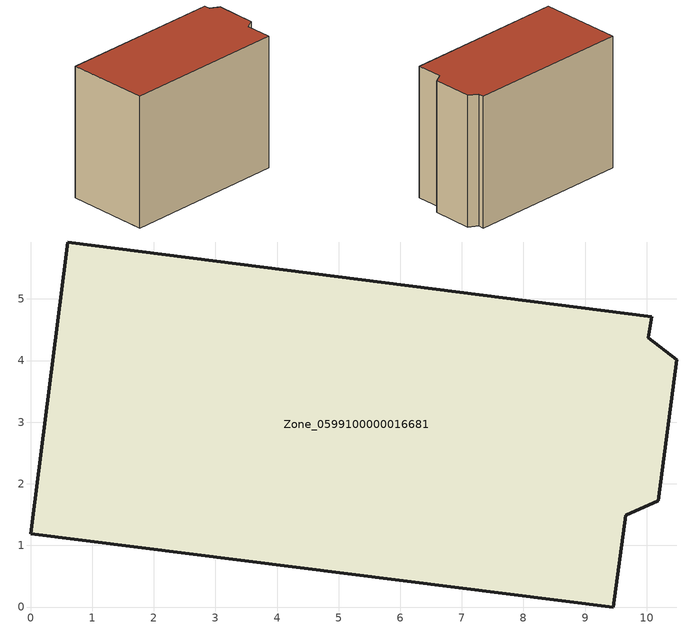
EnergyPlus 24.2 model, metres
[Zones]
Zone_0599100000016681
 floor ground (C_G): 10.49,4.01 10.19,1.72 9.66,1.49 9.46,0 0,1.19 0.6,5.92 10.08,4.71 10.03,4.37 z2.62
 wall outside (C_F): 10.03,4.37 10.08,4.71 0.6,5.92 0,1.19 9.46,0 9.66,1.49 10.19,1.72 10.49,4.01 10.03,4.37 z2.62:10.4
 roof outside (C_R): 10.19,1.72 10.49,4.01 10.03,4.37 10.08,4.71 0.6,5.92 0,1.19 9.46,0 9.66,1.49 z10.4
[BUILDING]
Pand.0599100000016681: North Axis=0; Terrain=City; Loads Convergence Tolerance Value=0.04; Temperature Convergence Tolerance Value=0.4; Solar Distribution=FullExterior; Maximum Number of Warmup Days=25; Minimum Number of Warmup Days=1
[Site:Location]
Rotterdam.The.Hague.AP_ZH_NLD Design_Conditions: Latitude=51.96; Longitude=4.45; Time Zone=1; Elevation=-4.5
[SITE:GROUNDTEMPERATURE:BUILDINGSURFACE]
18, 18, 18, 18, 18, 18, 18, 18, 18, 18, 18, 18
[MATERIAL] Thermal Absorptance=0.9; Solar Absorptance=0.7; Visible Absorptance=0.7
Name | Roughness | Thickness | Conductivity | Density | Specific Heat
G.TI.1946 | MediumSmooth | 0.15 | 1 | 540 | 1210
F.TI.1946 | Rough | 0.3 | 0.857143 | 1920 | 840
R.TI.1946 | MediumRough | 0.2 | 0.1 | 1500 | 1000
[CONSTRUCTION]
C_G: G.TI.1946
C_F: F.TI.1946
C_R: R.TI.1946
[ZONE]
Zone_0599100000016681: Type=1; Multiplier=1; Ceiling Height=Autocalculate; Volume=Autocalculate; Floor Area=autocalculate; Part of Total Floor Area=Yes
[ZONEINFILTRATION:DESIGNFLOWRATE]
Infil_Zone_0599100000016681: Zone or ZoneList or Space or SpaceList=Zone_0599100000016681; Schedule=AlwaysOn; Design Flow Rate Calculation Method=Flow/Area; Flow Rate per Floor Area=0.003; Constant Term Coefficient=1; Temperature Term Coefficient=0; Velocity Term Coefficient=0; Velocity Squared Term Coefficient=0
[HVACTEMPLATE:ZONE:IDEALLOADSAIRSYSTEM]
Zone_0599100000016681: Maximum Heating Supply Air Temperature=50; Minimum Cooling Supply Air Temperature=13; Maximum Heating Supply Air Humidity Ratio=0.0156; Minimum Cooling Supply Air Humidity Ratio=0.0077; Heating Limit=NoLimit; Cooling Limit=NoLimit; Dehumidification Control Type=ConstantSensibleHeatRatio; Cooling Sensible Heat Ratio=0.7; Dehumidification Setpoint=60; Humidification Control Type=None; Humidification Setpoint=30; Outdoor Air Method=None; Outdoor Air Flow Rate per Person=0.00944; Outdoor Air Flow Rate per Zone Floor Area=0; Outdoor Air Flow Rate per Zone=0; Demand Controlled Ventilation Type=None; Outdoor Air Economizer Type=NoEconomizer; Heat Recovery Type=None; Sensible Heat Recovery Effectiveness=0.7; Latent Heat Recovery Effectiveness=0.65
[ZONECONTROL:THERMOSTAT]
ThermostatControl_Zone_0599100000016681: Zone or ZoneList=Zone_0599100000016681; Control Type Schedule=DualSetpointControlType; Control 1=Thermostat_Zone_0599100000016681; Temperature Difference Between Cutout And Setpoint=0
[THERMOSTATSETPOINT:DUALSETPOINT]
Thermostat_Zone_0599100000016681: Heating Setpoint Temperature Schedule=HeatingSetpoint_Zone_0599100000016681; Cooling Setpoint Temperature Schedule=CoolingSetpoint_Zone_0599100000016681
[SCHEDULE:COMPACT]
HeatingSetpoint_Zone_0599100000016681: Through: 12/31, For: AllDays, Until: 24:00, 21
CoolingSetpoint_Zone_0599100000016681: Through: 12/31, For: AllDays, Until: 24:00, 24
DualSetpointControlType: Through: 12/31, For: AllDays, Until: 24:00, 4
AlwaysOn: Through: 12/31, For: AllDays, Until: 24:00, 1
